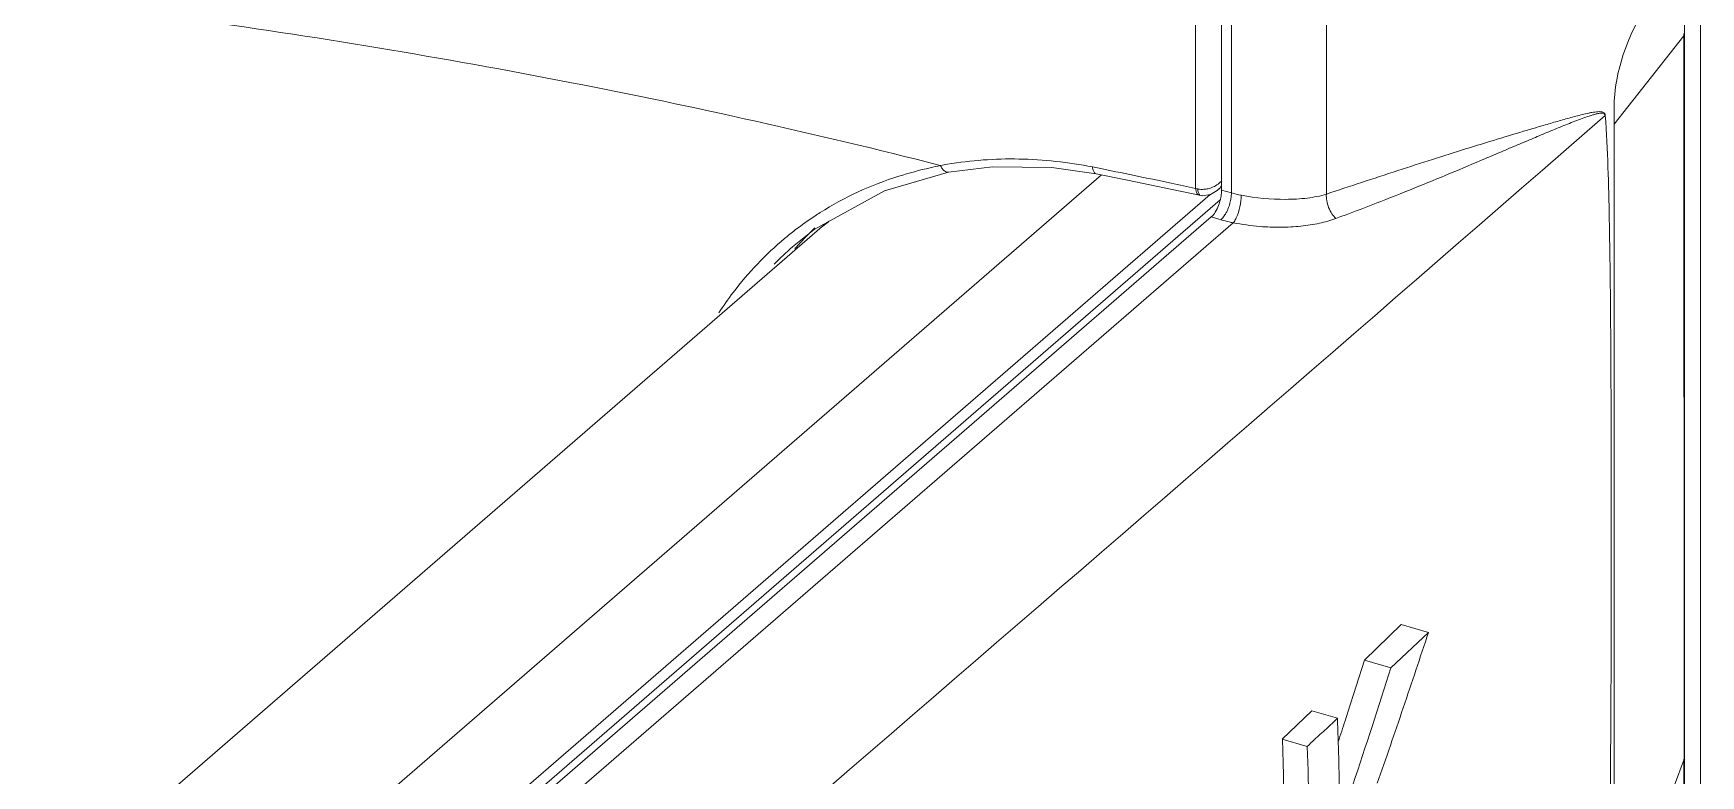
# Model space of a CAD drawing. Header units: millimetres. Extents: x 0 to 3564, y 0 to 2520.
# Drawn here: x 2891 to 2931.23, y 2025.68 to 2043.59 of the extents above; entities that cross this region are included whole.
import ezdxf

# ---------------------------------------------------------------- set-up
doc = ezdxf.new("R2010")
doc.units = ezdxf.units.MM
doc.layers.get('0').update_dxf_attribs({"lineweight": 13})

msp = doc.modelspace()

# ---------------------------------------------------------------- linework, layer by layer
for p, q in [((2919.044, 2132.041), (2919.044, 2039.844)), ((2919.672, 2039.806), (2919.672, 2132.038)), ((2919.907, 2039.739), (2919.908, 2131.97)), ((2922.2, 2039.707), (2922.201, 2132.073)), ((2931.229, 2047.418), (2931.229, 2019.907)), ((2929.14, 2041.398), (2930.823, 2043.525)), ((2930.838, 2043.586), (2930.823, 2043.525)), ((2930.823, 2043.525), (2930.827, 2026.077)), ((2930.826, 2043.586), (2930.826, 2043.525)), ((2930.842, 2026.137), (2930.838, 2043.586)), ((2929.147, 2021.492), (2929.14, 2041.398)), ((2912.849, 2040.407), (2912.892, 2040.397)), ((2912.85, 2040.408), (2912.892, 2040.397)), ((2913.085, 2040.236), (2913.084, 2040.236)), ((2916.676, 2040.338), (2916.557, 2040.362)), ((2916.676, 2040.338), (2916.557, 2040.362)), ((2866.907, 1996.985), (2916.775, 2040.172)), ((2919.4, 2039.696), (2919.568, 2039.796)), ((2919.568, 2039.796), (2919.632, 2039.852)), ((2919.613, 2039.969), (2919.679, 2040.029)), ((2919.672, 2039.806), (2919.907, 2039.739)), ((2919.396, 2039.695), (2866.907, 1994.238)), ((2866.907, 1993.906), (2919.638, 2039.572)), ((2919.134, 2039.679), (2919.177, 2039.671)), ((2919.149, 2039.685), (2919.176, 2039.671)), ((2919.422, 2039.157), (2866.907, 1993.677)), ((2866.907, 1993.075), (2919.954, 2039.016)), ((2910.186, 2039.042), (2910.019, 2038.909)), ((2910.151, 2039.021), (2910.16, 2039.028)), ((2910.156, 2039.015), (2910.165, 2039.022)), ((2919.657, 2039.089), (2919.422, 2039.157)), ((2866.907, 2001.573), (2910.038, 2038.925)), ((2909.32, 2038.436), (2909.845, 2038.853)), ((2910.024, 2038.913), (2910.038, 2038.924)), ((2909.319, 2038.435), (2909.33, 2038.445)), ((2923.118, 2028.465), (2924.007, 2029.324)), ((2924.662, 2029.135), (2923.758, 2028.28)), ((2924.007, 2029.324), (2924.662, 2029.135)), ((2922.718, 2027.209), (2923.118, 2028.465)), ((2923.118, 2028.465), (2923.757, 2028.28)), ((2921.132, 2026.555), (2921.848, 2027.242)), ((2921.848, 2027.242), (2922.466, 2027.064)), ((2922.651, 2027.003), (2922.718, 2027.209)), ((2922.652, 2027.003), (2922.718, 2027.209)), ((2921.132, 2026.555), (2921.738, 2026.38)), ((2930.842, 2026.137), (2930.827, 2026.077)), ((2930.842, 2026.139), (2930.842, 2026.137)), ((2930.827, 2026.077), (2929.147, 2021.492))]:
    msp.add_line(p, q)
for points in [[(2930.841, 2043.586), (2930.84, 2043.784), (2930.844, 2044.701), (2930.868, 2046.263)], [(2909.845, 2038.853), (2911.535, 2039.785), (2913.084, 2040.236)], [(2913.085, 2040.236), (2914.145, 2040.369), (2915.577, 2040.351), (2916.648, 2040.198)], [(2916.648, 2040.198), (2917.402, 2040.046), (2918.475, 2039.822), (2919.137, 2039.679)], [(2919.177, 2039.671), (2919.204, 2039.668), (2919.4, 2039.696)], [(2930.868, 2023.441), (2930.852, 2024.305), (2930.841, 2025.461), (2930.84, 2026.139)]]:
    msp.add_lwpolyline(points)
for centre, radius, start, end in [((2914.543, 2031.718), 8.834, 99.6646, 100.7683), ((2919.244, 2040.58), 0.763, 254.7893, 258.7384), ((3010.835, 1774.793), 279.349, 108.31624, 108.49924), ((2918.531, 2039.847), 1.144, 338.98, 346.0951), ((2918.556, 2039.841), 1.118, 346.0603, 348.7106), ((2920.769, 2042.733), 3.116, 253.9266, 258.4334), ((2914.275, 2032.482), 8.023, 123.4358, 127.5501), ((2914.256, 2032.511), 7.988, 122.2906, 123.4331), ((2914.738, 2033.47), 7.2, 129.5661, 130.7474), ((2914.743, 2033.463), 7.209, 129.0941, 129.4781), ((2920.723, 2042.788), 3.85, 253.9223, 256.9402), ((2920.785, 2043.052), 4.121, 256.9211, 258.3629), ((2914.282, 2032.472), 8.035, 127.5481, 129.9043), ((2914.893, 2033.574), 7.323, 133.4502, 137.9887), ((2914.431, 2032.556), 7.79, 131.0049, 135.5177), ((2914.909, 2033.559), 7.345, 137.988, 138.9091), ((2792.321, 2069.101), 136.961, 341.87504, 342.09924)]:
    msp.add_arc(centre, radius, start, end)
for points, knots in [([(2876.621, 2045.418), (2879.523, 2045.358), (2885.541, 2045.037), (2894.677, 2044.028), (2903.868, 2042.506), (2909.916, 2041.158), (2912.85, 2040.408)], [0, 0, 0, 0, 0.237617, 0.493041, 0.752102, 1, 1, 1, 1]), ([(2929.142, 2041.4), (2929.142, 2041.611), (2929.128, 2042.057), (2929.249, 2042.737), (2929.463, 2043.398), (2929.668, 2043.812), (2929.783, 2043.998)], [0, 0, 0, 0, 0.23368, 0.492235, 0.757907, 1, 1, 1, 1]), ([(2863.367, 1984.828), (2874.441, 1994.37), (2896.204, 2013.401), (2918.149, 2032.222), (2928.928, 2041.606)], [0, 0, 0, 0, 0.505642, 1, 1, 1, 1]), ([(2922.43, 2039.119), (2922.754, 2039.24), (2923.386, 2039.48), (2924.306, 2039.844), (2925.18, 2040.203), (2925.879, 2040.498), (2926.419, 2040.728), (2926.81, 2040.894), (2927.192, 2041.056), (2927.564, 2041.213), (2927.927, 2041.361), (2928.223, 2041.478), (2928.455, 2041.563), (2928.597, 2041.611), (2928.708, 2041.641), (2928.776, 2041.656), (2928.83, 2041.661), (2928.868, 2041.66), (2928.908, 2041.646), (2928.923, 2041.62), (2928.928, 2041.606)], [0, 0, 0, 0, 0.148004, 0.28911, 0.423607, 0.551983, 0.614002, 0.674597, 0.733745, 0.791386, 0.847398, 0.901537, 0.927734, 0.953119, 0.965372, 0.977166, 0.982814, 0.988249, 0.993574, 1, 1, 1, 1]), ([(2923.046, 2039.989), (2923.338, 2040.084), (2923.907, 2040.273), (2924.745, 2040.542), (2925.546, 2040.794), (2926.31, 2041.029), (2926.922, 2041.214), (2927.392, 2041.353), (2927.729, 2041.451), (2928.003, 2041.529), (2928.218, 2041.587), (2928.374, 2041.627), (2928.503, 2041.657), (2928.604, 2041.677), (2928.678, 2041.689), (2928.751, 2041.697), (2928.81, 2041.698), (2928.856, 2041.692), (2928.889, 2041.68), (2928.924, 2041.656), (2928.928, 2041.623), (2928.928, 2041.605)], [0, 0, 0, 0, 0.148668, 0.291006, 0.426815, 0.555954, 0.678319, 0.73691, 0.793717, 0.848644, 0.875343, 0.901465, 0.926912, 0.939326, 0.951479, 0.963305, 0.974698, 0.98022, 0.985678, 0.991473, 1, 1, 1, 1]), ([(2928.928, 2041.605), (2928.985, 2040.773), (2929.033, 2039.085), (2929.059, 2036.538), (2929.071, 2033.963), (2929.074, 2031.379), (2929.071, 2028.786), (2929.058, 2026.184), (2929.033, 2023.557), (2928.981, 2021.796), (2928.926, 2020.909)], [0, 0, 0, 0, 0.120909, 0.244622, 0.369128, 0.494023, 0.619216, 0.744796, 0.871119, 1, 1, 1, 1]), ([(2912.892, 2040.397), (2912.807, 2040.38), (2912.468, 2040.308), (2912.133, 2040.218), (2911.885, 2040.139)], [0, 0, 0, 0, 0.251119, 1, 1, 1, 1]), ([(2913.084, 2040.236), (2913.05, 2040.229), (2912.987, 2040.255), (2912.93, 2040.322), (2912.904, 2040.37), (2912.892, 2040.397)], [0, 0, 0, 0, 0.3968, 0.664484, 1, 1, 1, 1]), ([(2913.06, 2040.427), (2913.627, 2040.524), (2914.803, 2040.608), (2915.973, 2040.477), (2916.557, 2040.362)], [0, 0, 0, 0, 0.491691, 1, 1, 1, 1]), ([(2916.648, 2040.198), (2916.636, 2040.2), (2916.605, 2040.216), (2916.57, 2040.275), (2916.56, 2040.329), (2916.557, 2040.362)], [0, 0, 0, 0, 0.174404, 0.504877, 1, 1, 1, 1]), ([(2919.044, 2039.844), (2918.848, 2039.887), (2918.06, 2040.057), (2917.27, 2040.22), (2916.676, 2040.338)], [0, 0, 0, 0, 0.248549, 1, 1, 1, 1]), ([(2911.885, 2040.139), (2911.551, 2040.034), (2910.897, 2039.784), (2910.282, 2039.449), (2909.988, 2039.263)], [0, 0, 0, 0, 0.502854, 1, 1, 1, 1]), ([(2919.044, 2039.844), (2919.045, 2039.821), (2919.054, 2039.759), (2919.095, 2039.688), (2919.137, 2039.679)], [0, 0, 0, 0, 0.352441, 1, 1, 1, 1]), ([(2919.095, 2039.832), (2919.109, 2039.829), (2919.169, 2039.82), (2919.23, 2039.821), (2919.276, 2039.827)], [0, 0, 0, 0, 0.242148, 1, 1, 1, 1]), ([(2919.095, 2039.832), (2919.098, 2039.801), (2919.106, 2039.748), (2919.132, 2039.699), (2919.149, 2039.685)], [0, 0, 0, 0, 0.589905, 1, 1, 1, 1]), ([(2919.276, 2039.827), (2919.307, 2039.83), (2919.428, 2039.854), (2919.542, 2039.912), (2919.613, 2039.969)], [0, 0, 0, 0, 0.254099, 1, 1, 1, 1]), ([(2919.672, 2039.807), (2919.672, 2039.792), (2919.67, 2039.73), (2919.661, 2039.669), (2919.652, 2039.623)], [0, 0, 0, 0, 0.236322, 1, 1, 1, 1]), ([(2919.598, 2039.437), (2919.576, 2039.38), (2919.528, 2039.279), (2919.46, 2039.19), (2919.422, 2039.157)], [0, 0, 0, 0, 0.549204, 1, 1, 1, 1]), ([(2919.752, 2039.205), (2919.768, 2039.23), (2919.829, 2039.34), (2919.869, 2039.462), (2919.888, 2039.556)], [0, 0, 0, 0, 0.234883, 1, 1, 1, 1]), ([(2919.888, 2039.556), (2919.891, 2039.572), (2919.901, 2039.632), (2919.907, 2039.693), (2919.907, 2039.739)], [0, 0, 0, 0, 0.261649, 1, 1, 1, 1]), ([(2920.026, 2039.136), (2920.066, 2039.221), (2920.12, 2039.401), (2920.145, 2039.588), (2920.145, 2039.68)], [0, 0, 0, 0, 0.505656, 1, 1, 1, 1]), ([(2922.199, 2039.707), (2922.051, 2039.661), (2921.723, 2039.599), (2921.034, 2039.565), (2920.497, 2039.607), (2920.145, 2039.68)], [0, 0, 0, 0, 0.226278, 0.478884, 1, 1, 1, 1]), ([(2922.43, 2039.119), (2922.393, 2039.152), (2922.325, 2039.235), (2922.248, 2039.381), (2922.204, 2039.544), (2922.196, 2039.655), (2922.199, 2039.707)], [0, 0, 0, 0, 0.228482, 0.491191, 0.75897, 1, 1, 1, 1]), ([(2919.657, 2039.089), (2919.665, 2039.096), (2919.701, 2039.131), (2919.731, 2039.172), (2919.752, 2039.205)], [0, 0, 0, 0, 0.223872, 1, 1, 1, 1]), ([(2919.954, 2039.016), (2919.96, 2039.023), (2919.988, 2039.061), (2920.01, 2039.102), (2920.026, 2039.136)], [0, 0, 0, 0, 0.207716, 1, 1, 1, 1]), ([(2919.954, 2039.016), (2920.167, 2038.976), (2920.547, 2038.92), (2921.092, 2038.903), (2921.572, 2038.925), (2922.02, 2038.993), (2922.299, 2039.074), (2922.43, 2039.119)], [0, 0, 0, 0, 0.25957, 0.458506, 0.652816, 0.834063, 1, 1, 1, 1]), ([(2909.128, 2038.636), (2908.668, 2038.252), (2908.11, 2037.666), (2907.651, 2037.01), (2907.541, 2036.841)], [0, 0, 0, 0, 0.7486, 1, 1, 1, 1]), ([(2924.662, 2029.135), (2924.462, 2028.526), (2924.054, 2027.312), (2923.64, 2026.099), (2923.428, 2025.494)], [0, 0, 0, 0, 0.499804, 1, 1, 1, 1]), ([(2922.523, 2024.519), (2922.629, 2024.832), (2923.05, 2026.082), (2923.458, 2027.337), (2923.757, 2028.28)], [0, 0, 0, 0, 0.250157, 1, 1, 1, 1]), ([(2921.738, 2026.38), (2921.798, 2026.436), (2921.897, 2026.542), (2922.053, 2026.683), (2922.2, 2026.802), (2922.335, 2026.933), (2922.421, 2027.022), (2922.466, 2027.064)], [0, 0, 0, 0, 0.246116, 0.435379, 0.628708, 0.815352, 1, 1, 1, 1]), ([(2922.523, 2024.519), (2922.522, 2024.73), (2922.513, 2025.579), (2922.489, 2026.427), (2922.466, 2027.064)], [0, 0, 0, 0, 0.249146, 1, 1, 1, 1]), ([(2921.128, 2020.457), (2921.146, 2020.961), (2921.2, 2022.993), (2921.186, 2025.027), (2921.138, 2026.554)], [0, 0, 0, 0, 0.248269, 1, 1, 1, 1]), ([(2921.738, 2026.38), (2921.775, 2025.358), (2921.823, 2023.325), (2921.776, 2021.291), (2921.738, 2020.281)], [0, 0, 0, 0, 0.502894, 1, 1, 1, 1]), ([(2930.825, 2026.077), (2930.825, 2025.856), (2930.828, 2024.977), (2930.843, 2024.098), (2930.861, 2023.441)], [0, 0, 0, 0, 0.251288, 1, 1, 1, 1])]:
    msp.add_open_spline(points, degree=3, knots=knots)
msp.add_open_spline([(2919.568, 2039.796), (2919.609, 2039.832), (2919.644, 2039.875), (2919.671, 2039.921)], degree=3)

doc.saveas('drawing.dxf')
